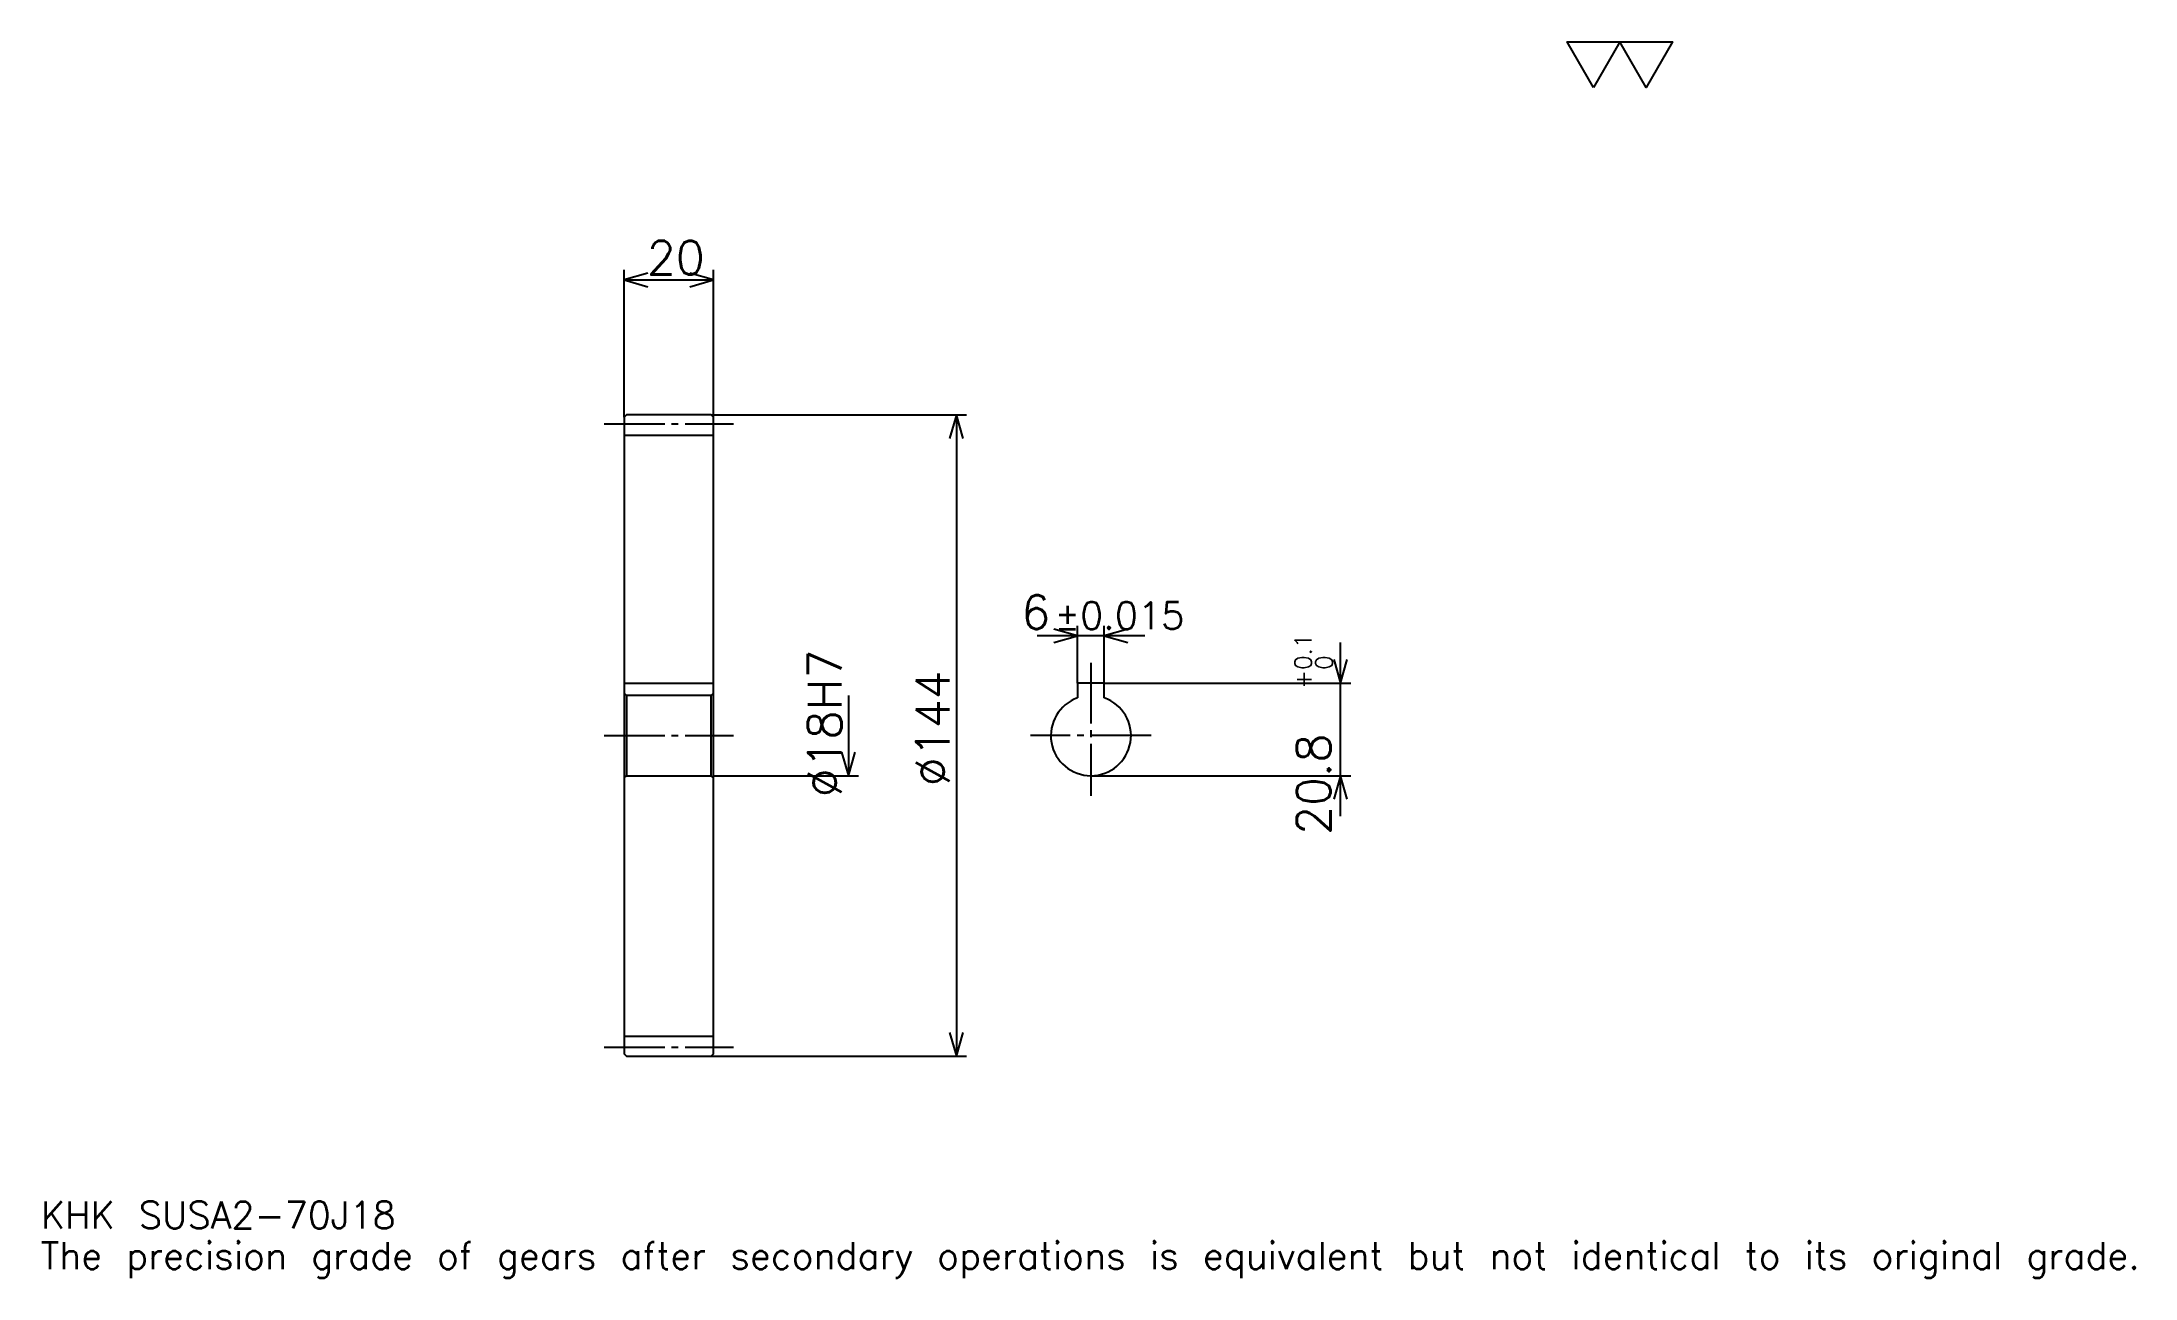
# Model space of a CAD drawing. Extents: x 15 to 486, y 6 to 283.
import ezdxf

# ---------------------------------------------------------------- set-up
doc = ezdxf.new("R2010")
doc.units = 0
doc.linetypes.add('DASHDOT', pattern=[18.195651, 13.646739, -1.516304, 1.516304, -1.516304])
doc.layers.get('0').update_dxf_attribs({"linetype": 'CONTINUOUS'})
doc.layers.add('DASHDOT', color=6, linetype='DASHDOT')
doc.styles.add('KANJI', font='TXT', dxfattribs={"bigfont": 'BIGFONT'})

msp = doc.modelspace()

# ---------------------------------------------------------------- linework, layer by layer
at = {"color": 5}
for p, q in [((146.244568, 199.394028), (146.244568, 231.994568)), ((166.244568, 199.394028), (166.244568, 231.994568)), ((146.244568, 229.720123), (166.244568, 229.720123)), ((146.244568, 198.894028), (146.244568, 199.394028)), ((165.744568, 199.394028), (166.244568, 199.394028)), ((166.244568, 199.394028), (223.105988, 199.394028)), ((166.244568, 198.894028), (166.244568, 199.394028)), ((220.831528, 199.394028), (220.831528, 55.394028)), ((248.059784, 139.194031), (248.059784, 152.082611)), ((254.059784, 139.194031), (254.059784, 152.082611)), ((263.157593, 149.808167), (238.96196, 149.808167)), ((307.130432, 109.296204), (307.130432, 148.291855)), ((196.570648, 136.394028), (196.570648, 118.394028)), ((254.059784, 139.194031), (309.404907, 139.194031)), ((166.244568, 118.394028), (198.845108, 118.394028)), ((251.059784, 118.394028), (309.404907, 118.394028)), ((165.744568, 55.394028), (166.244568, 55.394028)), ((166.244568, 55.394028), (223.105988, 55.394028))]:
    msp.add_line(p, q, dxfattribs=at)
at = {"color": 4}
for p, q in [((146.244568, 194.894028), (166.244568, 194.894028)), ((146.244568, 139.194031), (166.244568, 139.194031)), ((166.244568, 136.894028), (165.744568, 136.394028)), ((146.244568, 117.894028), (146.744568, 118.394028)), ((166.244568, 117.894028), (165.744568, 118.394028)), ((146.244568, 59.894028), (166.244568, 59.894028))]:
    msp.add_line(p, q, dxfattribs=at)
at = {"color": 7}
msp.add_lwpolyline([(363.913055, 272.934784), (357.999481, 283.184998), (381.653809, 283.184998), (375.740234, 272.934784), (369.82663, 283.184998), (363.913055, 272.934784)], dxfattribs=at)
at = {"color": 5}
for points in [[(151.551636, 231.23642), (146.244568, 229.720123), (151.551636, 228.203812)], [(160.9375, 228.203812), (166.244568, 229.720123), (160.9375, 231.23642)], [(222.347839, 194.08696), (220.831528, 199.394028), (219.315216, 194.08696)], [(242.752716, 148.291855), (248.059784, 149.808167), (242.752716, 151.324463)], [(259.366852, 151.324463), (254.059784, 149.808167), (259.366852, 148.291855)], [(305.614136, 144.501099), (307.130432, 139.194031), (308.646729, 144.501099)], [(195.054352, 123.701096), (196.570648, 118.394028), (198.08696, 123.701096)], [(308.646729, 113.08696), (307.130432, 118.394028), (305.614136, 113.08696)], [(219.315216, 60.701096), (220.831528, 55.394028), (222.347839, 60.701096)]]:
    msp.add_lwpolyline(points, dxfattribs=at)
at = {"color": 4}
for points in [[(146.244568, 117.894028), (146.244568, 55.894028), (146.744568, 55.394028), (165.744568, 55.394028), (166.244568, 55.894028), (166.244568, 198.894028), (165.744568, 199.394028), (146.744568, 199.394028), (146.244568, 198.894028), (146.244568, 117.894028)], [(146.244568, 136.894028), (146.744568, 136.394028), (146.744568, 118.394028), (165.744568, 118.394028), (165.744568, 136.394028), (146.744568, 136.394028)], [(254.059784, 135.879303), (254.059784, 139.194031), (248.059784, 139.194031), (248.059784, 135.879303)]]:
    msp.add_lwpolyline(points, dxfattribs=at)
msp.add_arc((251.059784, 127.394028), 9, 109.47122094, 70.52877906, dxfattribs=at)
at = {"layer": 'DASHDOT', "color": 7}
for p, q in [((141.695648, 197.394028), (170.793488, 197.394028)), ((251.059784, 143.742935), (251.059784, 113.845116)), ((141.695648, 127.394028), (170.793488, 127.394028)), ((264.608704, 127.394028), (237.510864, 127.394028)), ((141.695648, 57.394028), (170.793488, 57.394028))]:
    msp.add_line(p, q, dxfattribs=at)

# ---------------------------------------------------------------- texts
at = {"color": 7, "style": 'KANJI'}
for s, height, p in [('20', 7.581522, (151.316574, 230.933167)), ('6', 7.581522, (235.410019, 151.324463)), ('%%p0.015', 6.065217, (242.914795, 151.324463)), ('KHK SUSA2-70J18', 6.065217, (15.163043, 16.679348)), ('The precision grade of gears after secondary operations is equivalent but not identical to its original grade.', 6.065217, (15.163043, 7.581522))]:
    msp.add_text(s, height=height, dxfattribs=at).set_placement(p)
for s, height, p in [('0.1', 3.790761, (300.610321, 142.157867)), ('%%c18H7', 7.581522, (195.054352, 113.557755)), ('%%c144', 7.581522, (219.315216, 116.021744)), ('+', 3.790761, (300.610321, 137.912216)), ('0', 3.790761, (305.310852, 142.157867)), ('20.8', 7.581522, (304.855957, 105.09639))]:
    msp.add_text(s, height=height, rotation=90, dxfattribs=at).set_placement(p)

doc.saveas('drawing.dxf')
